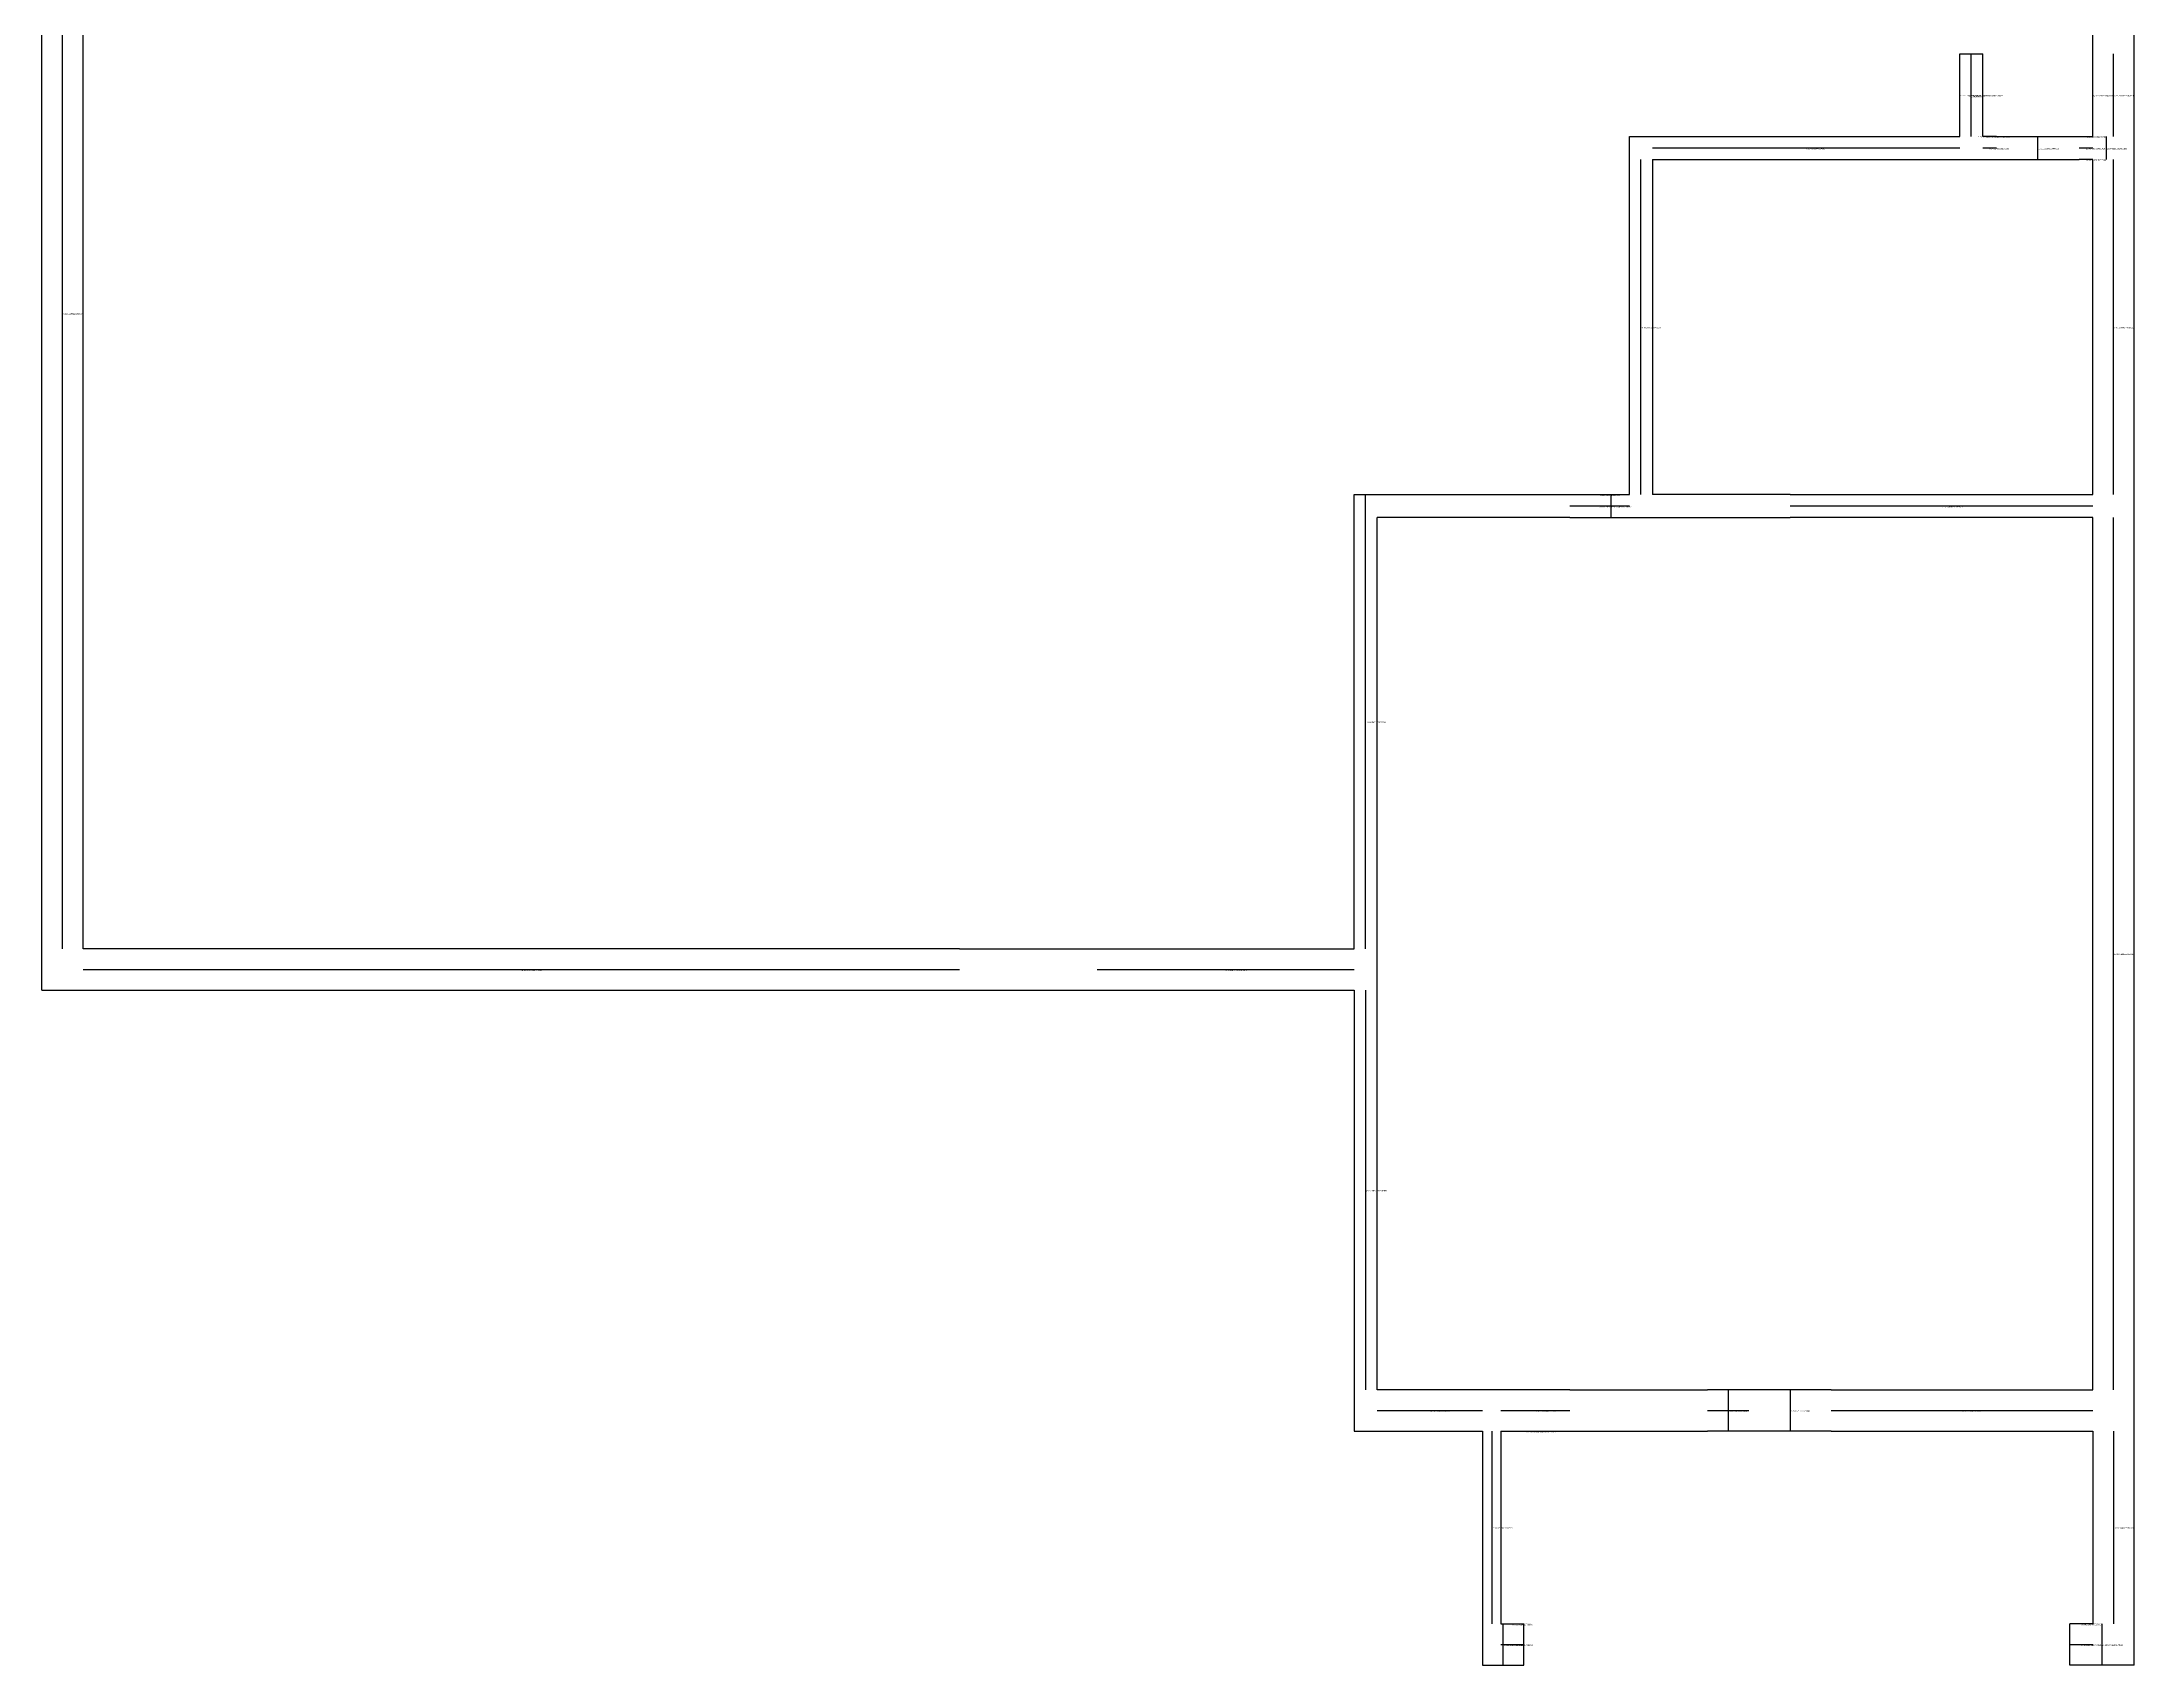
# Model space of a CAD drawing. Header units: metres. Extents: x 328 to 784, y 390 to 981.
# Drawn here: x 328 to 784, y 390 to 743.6 of the extents above; entities that cross this region are included whole.
import ezdxf

# ---------------------------------------------------------------- set-up
doc = ezdxf.new("R2010")
doc.units = ezdxf.units.M

msp = doc.modelspace()

# ---------------------------------------------------------------- linework, layer by layer
at = {"layer": 'centrelines'}
for p, q in [((332.5, 546), (332.5, 823)), ((748.5, 723), (748.5, 741)), ((779.5, 723), (779.5, 741)), ((746, 732), (746, 732)), ((751, 732), (751, 732)), ((775, 732), (775, 732)), ((679, 720.5), (746, 720.5)), ((750, 723), (750, 723)), ((751, 720.5), (754, 720.5)), ((752.5, 723), (752.5, 723)), ((763, 718), (763, 723)), ((772, 720.5), (775, 720.5)), ((773.5, 723), (773.5, 723)), ((778, 718), (778, 723)), ((676.5, 645), (676.5, 718)), ((773.5, 718), (773.5, 718)), ((779.5, 645), (779.5, 718)), ((616.5, 546), (616.5, 645)), ((667.5, 645), (667.5, 645)), ((670, 640), (670, 645)), ((661, 642.5), (674, 642.5)), ((709, 642.5), (775, 642.5)), ((779.5, 450), (779.5, 640)), ((337, 541.5), (528, 541.5)), ((558, 541.5), (614, 541.5)), ((616.5, 537), (616.5, 450)), ((695.5, 450), (695.5, 441)), ((709, 450), (709, 441)), ((619, 445.5), (642, 445.5)), ((646, 445.5), (661, 445.5)), ((691, 445.5), (700, 445.5)), ((718, 445.5), (775, 445.5)), ((644, 441), (644, 399)), ((651.5, 441), (651.5, 441)), ((653.5, 441), (653.5, 441)), ((779.5, 441), (779.5, 399)), ((646.5, 390), (646.5, 399)), ((648.5, 399), (648.5, 399)), ((772.5, 399), (772.5, 399)), ((777, 390), (777, 399)), ((646, 394.5), (651, 394.5)), ((770, 394.5), (775, 394.5))]:
    msp.add_line(p, q, dxfattribs=at)
at = {"layer": 'wall'}
for p, q in [((328, 537), (328, 981)), ((337, 546), (337, 823)), ((775, 741), (775, 759)), ((784, 741), (784, 759)), ((746, 723), (746, 741)), ((746, 741), (751, 741)), ((751, 723), (751, 741)), ((775, 723), (775, 741)), ((784, 390), (784, 741)), ((674, 645), (674, 723)), ((674, 723), (746, 723)), ((754, 723), (751, 723)), ((754, 723), (772, 723)), ((772, 723), (775, 723)), ((679, 718), (754, 718)), ((679, 718), (679, 645)), ((754, 718), (772, 718)), ((775, 718), (772, 718)), ((775, 645), (775, 718)), ((614, 546), (614, 645)), ((614, 645), (619, 645)), ((619, 645), (661, 645)), ((661, 645), (674, 645)), ((709, 645), (679, 645)), ((709, 645), (775, 645)), ((619, 450), (619, 640)), ((661, 640), (619, 640)), ((661, 640), (679, 640)), ((679, 640), (709, 640)), ((775, 640), (709, 640)), ((775, 450), (775, 640)), ((528, 546), (337, 546)), ((528, 546), (558, 546)), ((558, 546), (614, 546)), ((328, 537), (528, 537)), ((528, 537), (558, 537)), ((558, 537), (614, 537)), ((614, 537), (614, 441)), ((661, 450), (619, 450)), ((661, 450), (691, 450)), ((700, 450), (691, 450)), ((718, 450), (700, 450)), ((718, 450), (775, 450)), ((614, 441), (642, 441)), ((642, 441), (642, 390)), ((646, 441), (661, 441)), ((646, 441), (646, 399)), ((661, 441), (691, 441)), ((700, 441), (691, 441)), ((718, 441), (700, 441)), ((718, 441), (775, 441)), ((775, 441), (775, 399)), ((646, 399), (651, 399)), ((651, 390), (651, 399)), ((775, 399), (770, 399)), ((770, 390), (770, 399)), ((642, 390), (651, 390)), ((784, 390), (770, 390))]:
    msp.add_line(p, q, dxfattribs=at)

# ---------------------------------------------------------------- texts
at = {"layer": 'centrelines', "char_height": 0.3, "attachment_point": 1}
for s, insert in [('3 15.211586022213263', (746, 732)), ('2 6.432614103315003', (748.5, 732)), ('4 15.773366986120825', (751, 732)), ('14 32.06792070845221', (775, 732)), ('16 33.321170690142516', (779.5, 732)), ('7 26.70342047164361', (712.5, 720.5)), ('5 24.408706606827185', (750, 723)), ('6 24.864398979303626', (752.5, 723)), ('8 27.02738281175311', (752.5, 720.5)), ('10 29.138334300609316', (763, 720.5)), ('20 36.06032050642556', (773.5, 723)), ('21 36.7367363830429', (773.5, 720.5)), ('22 39.51281812421158', (778, 720.5)), ('23 39.58879815287188', (773.5, 718)), ('76 414.25932432323475', (332.5, 684.5)), ('32 76.08273035253383', (676.5, 681.5)), ('28 43.86526014182539', (779.5, 681.5)), ('39 129.3266119887549', (667.5, 645)), ('37 127.49299770720452', (667.5, 642.5)), ('38 127.80972555667972', (670, 642.5)), ('35 104.69262241626961', (742, 642.5)), ('42 165.5621443732229', (616.5, 595.5)), ('36 112.08126580409446', (779.5, 545)), ('57 300.2750354172659', (432.5, 541.5)), ('51 244.81522238464643', (586, 541.5)), ('52 247.28208607049186', (616.5, 493.5)), ('63 319.36335803135984', (630.5, 445.5)), ('62 313.64486306774353', (653.5, 445.5)), ('58 301.5807904173175', (695.5, 445.5)), ('60 305.2947310904191', (695.5, 445.5)), ('56 299.58174409000065', (709, 445.5)), ('59 301.6926224162696', (746.5, 445.5)), ('65 320.66845946034584', (651.5, 441)), ('64 320.0800268610626', (653.5, 441)), ('66 322.97585166312354', (644, 420)), ('61 307.9381007051959', (779.5, 420)), ('72 361.7913723702896', (648.5, 399)), ('68 349.14278553253155', (772.5, 399)), ('73 362.33966718932453', (646.5, 394.5)), ('75 365.4612621081854', (648.5, 394.5)), ('70 353.45751500396466', (772.5, 394.5)), ('69 349.50336303175425', (777, 394.5))]:
    msp.add_mtext(s, dxfattribs=dict(at, insert=insert))
at = {"layer": 'chosen_line', "color": 3, "insert": (748.5, 732), "char_height": 0.5, "attachment_point": 1}
msp.add_mtext('chosen', dxfattribs=at)

doc.saveas('drawing.dxf')
